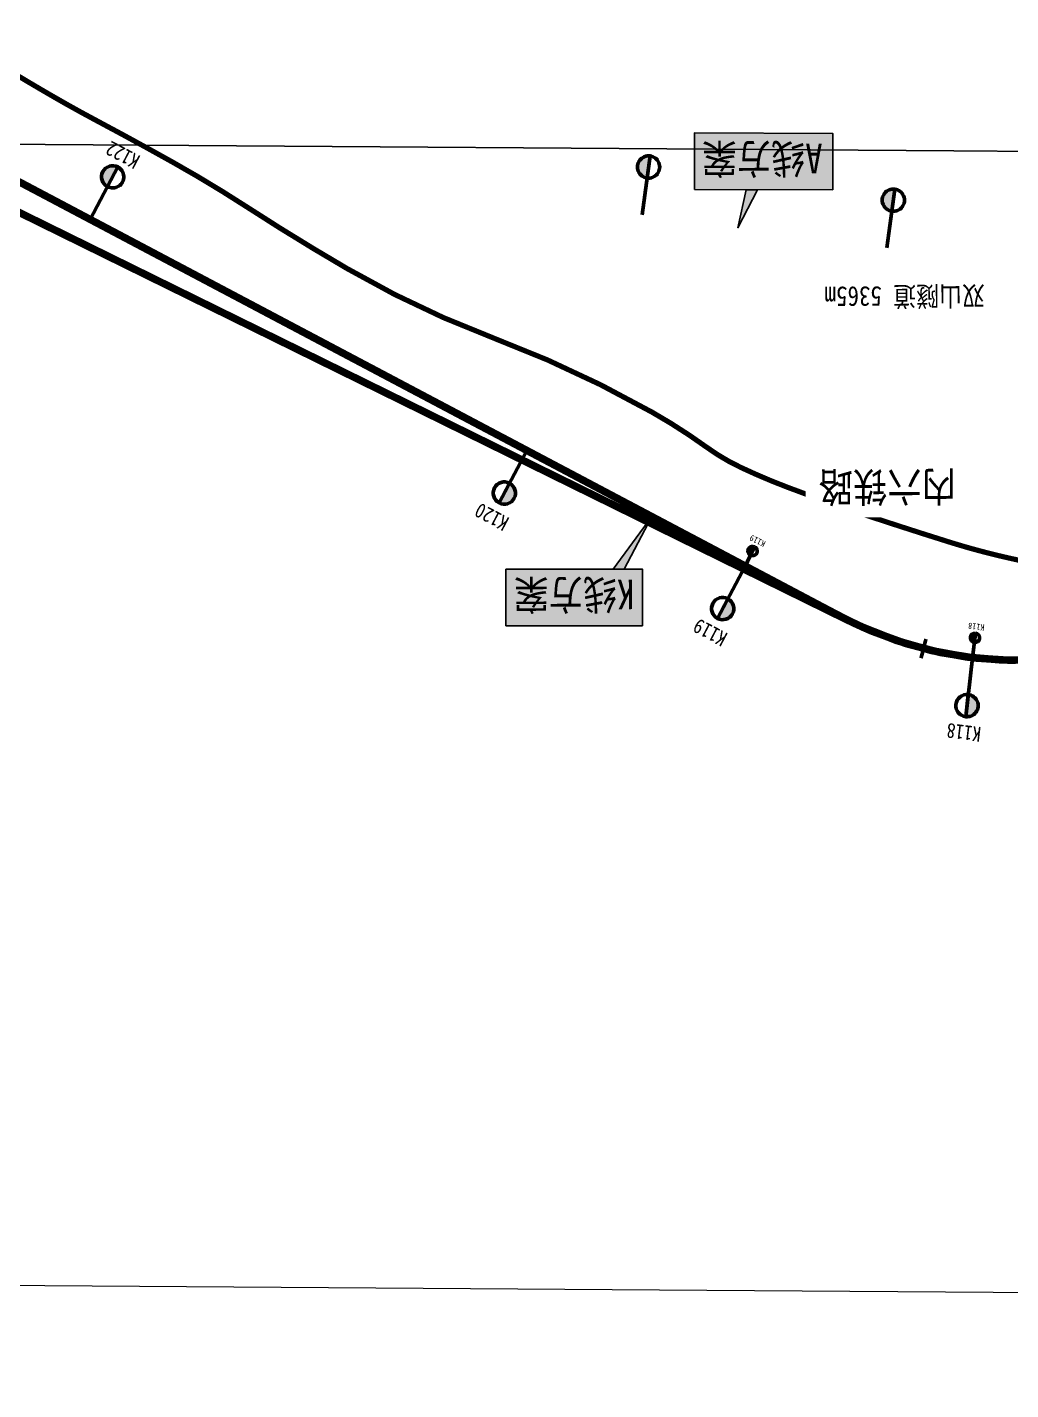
# Model space of a CAD drawing. Header units: millimetres. Extents: x 35376015 to 35425557, y 2978369 to 3016004.
# Drawn here: x 35407250 to 35411231, y 2978369 to 2983883 of the extents above; entities that cross this region are included whole.
import ezdxf
from ezdxf.enums import TextEntityAlignment as Align

# ---------------------------------------------------------------- set-up
doc = ezdxf.new("R2010")
doc.units = ezdxf.units.MM
doc.header["$XCLIPFRAME"] = 0
doc.linetypes.add('ACAD_ISO03W100', pattern=[30, 12, -18])
for name, color, linetype, lineweight in [('station', 1, 'Continuous', 60), ('zhix', 5, 'Continuous', 30), ('隧道', 40, 'Continuous', 60)]:
    doc.layers.add(name, color=color, linetype=linetype, lineweight=lineweight)
doc.styles.add('GTF_XW', font='SIMHEI.TTF', dxfattribs={"width": 0.85})
doc.styles.add('ST', font='SIMHEI.TTF')
picture_1 = doc.add_image_def('image16.tif', size_in_pixel=(23918, 18812))
picture_2 = doc.add_image_def('image20.tif', size_in_pixel=(23972, 19046))

# ---------------------------------------------------------------- blocks, each defined once
blk = doc.blocks.new('公里标')
at = {"layer": 'station'}
h = blk.add_hatch(color=256, dxfattribs=at)
edge = h.paths.add_edge_path()
edge.add_arc((0, 13), 3, 90, 270)
edge.add_line((0, 10), (0, 16))
blk.add_line((0, 16), (0, 0), dxfattribs=at)
blk.add_lwpolyline([(0, 16, 1), (0, 10)], format="xyb", close=True, dxfattribs=at)
blk.add_lwpolyline([(0, 16, -1), (0, 10, -15.340907)], format="xyb", dxfattribs=at)

msp = doc.modelspace()

# ---------------------------------------------------------------- hatches: boundary and pattern name
msp.add_hatch(color=3).paths.add_polyline_path([(35410510.3, 2983225), (35409951.1, 2983227.1), (35409951.1, 2983455.9), (35410510.3, 2983453.8)])
h = msp.add_hatch(color=3)
h.paths.add_polyline_path([(35409740.7, 2981460.7), (35409187.2, 2981460.7), (35409187.2, 2981689.5), (35409740.7, 2981689.5)])
h.paths.add_polyline_path([(35409778.5, 2981902.5), (35409665.6, 2981689.5), (35409620.9, 2981689.5)])
h.paths.add_polyline_path([(35410205.5, 2983225.1), (35410126.6, 2983071.8), (35410160.1, 2983225.1)])
at = {"layer": 'station'}
h = msp.add_hatch(color=5, dxfattribs=at)
edge = h.paths.add_edge_path()
edge.add_ellipse((35409764.7, 2983317.6), major_axis=(-44.2, 8.4), ratio=1, start_angle=-86.9183, end_angle=93.0817)
edge.add_line((35409758.6, 2983273), (35409770.7, 2983362.2))
h = msp.add_hatch(color=5, dxfattribs=at)
edge = h.paths.add_edge_path()
edge.add_ellipse((35410755.6, 2983183.4), major_axis=(-44.2, 8.4), ratio=1, start_angle=-86.9183, end_angle=93.0817)
edge.add_line((35410749.6, 2983138.8), (35410761.7, 2983228))

# ---------------------------------------------------------------- linework, layer by layer
at = {"color": 7, "linetype": 'ACAD_ISO03W100', "lineweight": 30, "ltscale": 2, "const_width": 20, "flags": 128}
msp.add_lwpolyline([(35418866.2, 2978379, 0.00408), (35418596.8, 2978693.1, 0.004791), (35418362.6, 2978956.6, 0.000354), (35418239.2, 2979092.6, 0.003996), (35418228.1, 2979104.6, 0.067922), (35418130.9, 2979183.4, 0.051225), (35417981.4, 2979254.5, 0.009162), (35417860.1, 2979295.1, 0.017071), (35417793.9, 2979313.4, 0.003191), (35417664.5, 2979343.7, -0.002779), (35417515.8, 2979378.4, -0.00539), (35417279.6, 2979437.5, 0.004922), (35417021.1, 2979502.5, 0.037663), (35416897.7, 2979522.6, -0.03128), (35416749, 2979544.8, -0.053256), (35416561.7, 2979606.3, -0.060444), (35416413, 2979696.4, -0.007588), (35416234.3, 2979841, 0.006847), (35416036.6, 2980001.5, 0.000269), (35415709.9, 2980259.1, -0.000284), (35415399.9, 2980503.6, -0.004911), (35414938.6, 2980875.2, 0.012423), (35414754, 2981019.3, 0.022839), (35414740, 2981028.8, 0.001543), (35414525.8, 2981158.3, 0.010641), (35414147.8, 2981374.4, 0.041104), (35414044.6, 2981420.1, 0.069015), (35413989.5, 2981431, 0.030578), (35413863.2, 2981430.6, 0.031152), (35413746.1, 2981415.8, 0.023526), (35413594.1, 2981379.3, 0.09893), (35413417.6, 2981287.4, -0.098334), (35413240.1, 2981194.7, -0.040735), (35413083.5, 2981162.4, -0.057251), (35412969.5, 2981161.5, -0.032707), (35412844.6, 2981183.2, -0.068284), (35412787.9, 2981205.4, -0.006478), (35412708.2, 2981251.4, -0.00631), (35412627.7, 2981300.6, -0.00711), (35412453, 2981413.9, 0.016112), (35412375, 2981462.5, 0.006031), (35412355.7, 2981473.4, -0.001887), (35412293.4, 2981507.8, -0.031059), (35412115.8, 2981621.9, 0.058562), (35412018.1, 2981677.2, 0.074558), (35411972.8, 2981688.8, 0.023372), (35411824.6, 2981696.9, 0.031359), (35411658.6, 2981687.7, -0.046373), (35411546.1, 2981684.9, -0.013686), (35411441.8, 2981694.8, -0.015348), (35411349.5, 2981709.1, -0.009765), (35411222.9, 2981735.2, -0.009876), (35411098.7, 2981765.9, -0.010304), (35410982.9, 2981799.6, -0.003732), (35410665.7, 2981901.5, -0.011102), (35410325.7, 2982022, -0.019593), (35410137.6, 2982102.1, -0.046253), (35410000.5, 2982183.1, 0.027806), (35409777.8, 2982325.9, 0.038888), (35409137, 2982625.4, -0.041892), (35408543.6, 2982907.1, -0.012072), (35408137.3, 2983156.8, 0.016325), (35407835.3, 2983338.9, 0.005319), (35407527.4, 2983506.8, -0.009278), (35407351.6, 2983604.5, -0.002427), (35407251.1, 2983663.4, -0.001072), (35407024.6, 2983798.5, -0.005689), (35406755.9, 2983963.7, -0.023674), (35406693.7, 2984007.1, -0.028773), (35406654.5, 2984041.2, 0.013707), (35406574.3, 2984115.1, 0.00911), (35406364.5, 2984291.5, 0.004021), (35405878.9, 2984678.5, 0.011893), (35405195.9, 2985188.2, 0.018313), (35404733, 2985492, 0.007204), (35404263.5, 2985766.8, 0.008684), (35403867, 2985982.4, 0.000159), (35403714.4, 2986061.8, 0.000046), (35403186.2, 2986336.7, 0.00152), (35402876.1, 2986496.8, -0.002619), (35402696.3, 2986590.2, -0.160091), (35402640.3, 2986648, -0.04925), (35402551.8, 2986887.9, -0.091163), (35402531.9, 2987160, 0.101587), (35402509, 2987404.2, 0.031939), (35402455.4, 2987546.6, 0.061238), (35402414, 2987614.6, 0.066056), (35402315.7, 2987710, 0.060611), (35402186.1, 2987783.8, 0.013787), (35402000.7, 2987855.4, 0.005566), (35401535.2, 2988014.8, 0.005933), (35401024.9, 2988176.6, 0.060875), (35400973.3, 2988185.6, 0.033224), (35400911.1, 2988184.7, 0.007665), (35400643, 2988158.9, 0.016593), (35400459.3, 2988132.1, -0.061093), (35400408.8, 2988129.3, -0.014976), (35400290.7, 2988140.6, 0.003437), (35399777.5, 2988202.1, 0.001665), (35399411.5, 2988242.1, -0.004914), (35399287.6, 2988256.5, -0.047131), (35399187.2, 2988278.8, -0.017709), (35398930.6, 2988372.2, -0.000111), (35398779.7, 2988433.3, -0.000064), (35398519.9, 2988538.6, -0.000203), (35398073.5, 2988719.8, -0.000406), (35397849.8, 2988811, -0.034138), (35397734.3, 2988867.6, -0.048797), (35397661.1, 2988920, -0.026938), (35397646.4, 2988934.4, -0.001673), (35397423.8, 2989177.9, -0.010211), (35396545.8, 2990185.3, -0.111617), (35396489.3, 2990295.5, -0.00203), (35396470.1, 2990371.7, -0.000724), (35396417.2, 2990585.7, -0.000368), (35396317.1, 2990994.7, -0.001366), (35396290.5, 2991105, -0.050222), (35396256.9, 2991355.6, 0.034229), (35396219.3, 2991724.2, 0.006561), (35396183.3, 2991919, 0.00586), (35396137.5, 2992136.1, 0.016024), (35396087.8, 2992329.3, 0.014863), (35396021.5, 2992533.9, 0.042162), (35395954.4, 2992681.1, 0.029286), (35395828.8, 2992876.9, 0.036503), (35395689.3, 2993042, 0.052275), (35395572.8, 2993138.4, 0.024574), (35395433.6, 2993221.5, 0.019092), (35395245.9, 2993312.3, 0.024727), (35395060.7, 2993382.7, -0.028974), (35394903.1, 2993444.1, -0.030124), (35394739.9, 2993531.1, -0.059007), (35394665.5, 2993589.7, -0.019376), (35394594.5, 2993666.5, -0.00622), (35394386, 2993916.4, -0.009421), (35394243.9, 2994098.1, 0.015545), (35394156.4, 2994207.2, 0.089106), (35394087.4, 2994263.6, -0.100465), (35394027.2, 2994315.2, -0.041655), (35394007, 2994346.1, -0.006432), (35393896.2, 2994557.5, -0.054681), (35393773.9, 2994881.5, 0.109516), (35393695, 2995037.1, 0.074144), (35393642, 2995085, 0.038132), (35393521.4, 2995152.6, 0.066069), (35393359.2, 2995203.2, -0.108378), (35393262.5, 2995242.6, -0.00503), (35393059.4, 2995385.3, 0.003045), (35392724.9, 2995622.4, 0.000083), (35392471.9, 2995799.2, 0.000059), (35392115.6, 2996048.2, 0.004384), (35391640.4, 2996374.1, 0.078102), (35391610.9, 2996387.8, 0.037746), (35391594.4, 2996391.3, 0.002429), (35391334.8, 2996423.8, 0.010506), (35390977.1, 2996459.3, -0.036858), (35390875.7, 2996474.8, -0.036605), (35390856.6, 2996480.7, -0.001586), (35390427.7, 2996649.4, -0.004242), (35389970.5, 2996835.4, -0.026615), (35389899.5, 2996869.6, -0.128736), (35389844.8, 2996921.2, -0.014134), (35389504.6, 2997503.2, -0.01943), (35389279, 2997956.3, 0.038686), (35389156.9, 2998179.6, 0.040491), (35389062.6, 2998301.5, 0.036033), (35388937.1, 2998420.6, 0.040561), (35388843, 2998485.8, 0.049283), (35388757.2, 2998524.7, 0.11391), (35388618.7, 2998538.8, -0.068335), (35388388.5, 2998541.3, -0.035603), (35388043.8, 2998617.8, -0.141206), (35387967.5, 2998666.7, -0.001923), (35387871.2, 2998777.3, -0.000521), (35387518, 2999187, -0.000038), (35386834.3, 2999982.1, -0.000524), (35386784.5, 3000040.2, -0.010134), (35386729.9, 3000106.6, 0.008509), (35386665.1, 3000186, 0.047512), (35386585.5, 3000263.8, -0.02445), (35386424.4, 3000407.4, -0.019729), (35386303.5, 3000536.1, -0.053437), (35386266.2, 3000589.8, -0.06379), (35386232.7, 3000675.2, -0.023074), (35386182.4, 3000922.8, -0.000356), (35386171.5, 3000993.1, -0.000949), (35386167.5, 3001019.5, -0.008757), (35386151, 3001144.1, 0.006075), (35386128.2, 3001323.9, 0.038373), (35386094.2, 3001479.6, 0.046036), (35386044.5, 3001602.9, 0.055767), (35385965.9, 3001721, 0.027631), (35385770.6, 3001929.1, 0.00608), (35385451.2, 3002226.5, 0.010585), (35385262.1, 3002391.1, 0.005944), (35385135.2, 3002494.4, -0.00606), (35385010.7, 3002595.7, -0.016777), (35384908.4, 3002687.2, -0.01359), (35384789.1, 3002807.5, -0.066178), (35384707.4, 3002921.6, -0.040011), (35384615.3, 3003133.8, -0.040444), (35384572.4, 3003302.9, -0.040658), (35384557.4, 3003475.8, -0.080631), (35384601.1, 3003753.8, 0.06217), (35384670.7, 3004111.2, 0.020666), (35384677.8, 3004374.9, 0.053226), (35384665.4, 3004476.8, 0.111514), (35384601.5, 3004609.5, -0.078745), (35384499.6, 3004789.9, -0.027664), (35384444, 3004968.6, -0.040755), (35384423.1, 3005093.9, -0.151895), (35384467.7, 3005295.3, 0.164071), (35384504.7, 3005483.3, 0.000046), (35384471.7, 3005734, 0.000043), (35384436.2, 3006002.5, 0.000006), (35384400, 3006276.9, -0.000003), (35384344.1, 3006700.5, -0.004654), (35384329, 3006823.7, -0.001802), (35384294, 3007142.5)], format="xyb", dxfattribs=at)
at = {"color": 7, "lineweight": 30, "const_width": 1}
for points in [[(35411347.7, 2981699.2, -0.009765), (35411220.7, 2981725.4, -0.009876), (35411096.1, 2981756.2, -0.010304), (35410979.9, 2981790, -0.003732), (35410662.6, 2981892, -0.011102), (35410322.2, 2982012.7, -0.019593), (35410133.3, 2982093, -0.046253), (35409994.6, 2982175, 0.027806), (35409772.9, 2982317.2, 0.038888), (35409133.5, 2982616.1, -0.041892), (35408538.6, 2982898.4, -0.012072), (35408131.9, 2983148.4, 0.016325), (35407830.4, 2983330.2, 0.005319), (35407522.7, 2983498, -0.009278), (35407346.6, 2983595.9, -0.002427), (35407246, 2983654.8, -0.001072), (35407019.5, 2983789.9, -0.005689)], [(35411351.4, 2981718.9, -0.009765), (35411225.1, 2981744.9, -0.009876), (35411101.3, 2981775.6, -0.010304), (35410985.9, 2981809.1, -0.003732), (35410668.9, 2981911, -0.011102), (35410329.3, 2982031.4, -0.019593), (35410141.9, 2982111.1, -0.046253), (35410006.3, 2982191.2, 0.027806), (35409782.8, 2982334.6, 0.038888), (35409140.5, 2982634.8, -0.041892), (35408548.7, 2982915.7, -0.012072), (35408142.8, 2983165.2, 0.016325), (35407840.1, 2983347.6, 0.005319), (35407532.1, 2983515.7, -0.009278), (35407356.6, 2983613.2, -0.002427), (35407256.2, 2983672, -0.001072), (35407029.7, 2983807.1, -0.005689)]]:
    msp.add_lwpolyline(points, format="xyb", dxfattribs=at)
at = {"color": 5, "lineweight": 30}
for points in [[(35410510.3, 2983225), (35409951.1, 2983227.1), (35409951.1, 2983455.9), (35410510.3, 2983453.8)], [(35410205.5, 2983225.1), (35410126.6, 2983071.8), (35410160.1, 2983225.1)]]:
    msp.add_lwpolyline(points, close=True, dxfattribs=at)
at = {"color": 1, "lineweight": 30}
for points in [[(35409778.5, 2981902.5), (35409665.6, 2981689.5), (35409620.9, 2981689.5)], [(35409740.7, 2981460.7), (35409187.2, 2981460.7), (35409187.2, 2981689.5), (35409740.7, 2981689.5)]]:
    msp.add_lwpolyline(points, close=True, dxfattribs=at)
at = {"layer": 'station', "color": 5}
for p, q in [((35409770.7, 2983362.2), (35409738.5, 2983124.3)), ((35409758.6, 2983273), (35409770.7, 2983362.2)), ((35410761.7, 2983228), (35410729.5, 2982990.2)), ((35410749.6, 2983138.8), (35410761.7, 2983228))]:
    msp.add_line(p, q, dxfattribs=at)
for centre, start_param, end_param in [((35409764.7, 2983317.6), -1.517011, 1.624582), ((35409764.7, 2983317.6), 1.624582, 4.766175), ((35410755.6, 2983183.4), -1.517011, 1.624582), ((35410755.6, 2983183.4), 1.624582, 4.766175)]:
    msp.add_ellipse(centre, major_axis=(-44.2, 8.4), ratio=1, start_param=start_param, end_param=end_param, dxfattribs=at)
at = {"layer": '隧道', "color": 68, "linetype": 'Continuous', "const_width": 10, "flags": 128}
for points in [[(35410880.2, 2981367.8), (35410888.8, 2981401.7), (35410884, 2981403), (35410875.3, 2981369.1)], [(35410880.2, 2981367.8), (35410871.5, 2981333.9), (35410866.6, 2981335.2), (35410875.3, 2981369.1)]]:
    msp.add_lwpolyline(points, dxfattribs=at)

# ---------------------------------------------------------------- block references
at = {"layer": 'station', "color": 1, "yscale": 15, "zscale": 15}
for p, xscale, rotation in [((35407504.2, 2983105.5), 15.0000000020894, 332.1232825872332), ((35409272.1, 2982170.4), 15.0000000020894, 152.1232825872331), ((35410156, 2981702.8), 15.0000000020894, 152.1232825872331), ((35411076.6, 2981331.3), 15.00000000210336, 173.2826154086567)]:
    msp.add_blockref('公里标', p, dxfattribs=dict(at, xscale=xscale, rotation=rotation))
at = {"layer": 'station', "color": 5, "yscale": 6.25, "zscale": 6.25}
for p, xscale, rotation in [((35410149.8, 2981690.6), 6.249999998242606, 333.8011153346148), ((35411076.6, 2981331.3), 6.250000003333799, 353.2826154120264)]:
    msp.add_blockref('公里标', p, dxfattribs=dict(at, xscale=xscale, rotation=rotation))

# ---------------------------------------------------------------- texts
at = {"layer": 'station', "color": 1, "style": 'GTF_XW', "width": 0.85}
for s, rotation, p in [('K122', 152.1233, (35407650.1, 2983392.8)), ('K120', 152.1233, (35409143.8, 2981927.9)), ('K119', 152.1233, (35410027.8, 2981460.4)), ('K118', 173.2826, (35411044.6, 2981058.9))]:
    msp.add_text(s, height=60, rotation=rotation, dxfattribs=at).set_placement(p, align=Align.CENTER)
at = {"layer": 'station', "color": 5, "style": 'GTF_XW', "width": 0.85}
for s, rotation, p in [('K119', 153.8011, (35410200.3, 2981793.1)), ('K118', 173.2826, (35411090, 2981444.8))]:
    msp.add_text(s, height=25, rotation=rotation, dxfattribs=at).set_placement(p, align=Align.TOP_CENTER)
at = {"layer": 'zhix', "color": 5, "style": 'ST', "width": 0.85}
msp.add_text('A线方案', height=120, rotation=180.228, dxfattribs=at).set_placement((35410225.9, 2983291.6), align=Align.TOP_CENTER)
at = {"layer": 'zhix', "color": 1, "style": 'ST', "width": 0.85}
msp.add_text('K线方案', height=120, rotation=180.228, dxfattribs=at).set_placement((35409464.4, 2981527.2), align=Align.TOP_CENTER)

# ---------------------------------------------------------------- pictures from other files: only their frames are drawn
at = {"color": 251}
image = msp.add_image(picture_1, insert=(35406556.8, 2982626.5), size_in_units=(7569.1, 5953.2), rotation=0.00504, dxfattribs=at)
image.set_boundary_path([(1222.4, 1737.4), (1175.15, 8151.56), (1115.2, 16331.9), (14041.34, 16423.5), (20733.3, 16472.6), (20786.94, 8150.7), (20832, 1878.5), (14040.9, 1829.8), (1222.5, 1737.2), (1222.4, 1737.4)])
image = msp.add_image(picture_2, insert=(35406590.3, 2978129.8), size_in_units=(7569.9, 6014.3), rotation=0.00266, dxfattribs=at)
image.set_boundary_path([(1011.7, 2319.03), (954.26, 9957.1), (904.37, 16940.1), (10797.2, 17013.3), (20569.95, 17084.1), (20637.45, 6788.1), (20668.5, 2457.14), (13965.54, 2409.97), (1011.3, 2318.75), (1011.7, 2319.03)])

# ---------------------------------------------------------------- next in the draw order: wipeouts: each hides what was drawn before it
for points in [[(35411168.9, 2982874.2), (35410431.3, 2982871.2), (35410432, 2982710.8), (35411169.5, 2982713.7)], [(35411047.1, 2982143.4), (35410399.5, 2982140.8), (35410400.5, 2981898.9), (35411048.1, 2981901.4)]]:
    msp.add_wipeout(points).dxf.layer = 'zhix'

# ---------------------------------------------------------------- next in the draw order: linework, layer by layer
at = {"layer": 'zhix', "color": 1, "const_width": 30, "flags": 128}
msp.add_lwpolyline([(35412272.3, 2981721.3, -0.302444), (35410631.1, 2981455.6), (35410630.6, 2981455.8), (35410629.7, 2981456.2), (35410628.8, 2981456.6), (35410627.9, 2981457.1), (35410627, 2981457.5), (35410626.1, 2981457.9), (35410625.1, 2981458.3), (35410624.2, 2981458.7), (35410623.3, 2981459.1), (35410622.4, 2981459.6), (35410621.5, 2981460), (35410620.6, 2981460.4), (35410619.7, 2981460.8), (35410618.8, 2981461.2), (35410617.9, 2981461.7), (35410617, 2981462.1), (35410616.1, 2981462.5), (35410615.2, 2981462.9), (35410614.3, 2981463.4), (35410613.4, 2981463.8), (35410612.5, 2981464.2), (35410611.5, 2981464.6), (35410610.6, 2981465.1), (35410609.7, 2981465.5), (35410608.8, 2981465.9), (35410607.9, 2981466.3), (35410607, 2981466.8), (35410606.1, 2981467.2), (35410605.2, 2981467.6), (35410604.3, 2981468.1), (35410603.4, 2981468.5), (35410602.5, 2981468.9), (35410601.6, 2981469.4), (35410600.7, 2981469.8), (35410599.8, 2981470.2), (35410598.9, 2981470.7), (35410598, 2981471.1), (35410597.1, 2981471.5), (35410596.2, 2981472), (35410595.3, 2981472.4), (35410594.4, 2981472.8), (35410593.5, 2981473.3), (35410592.6, 2981473.7), (35410591.7, 2981474.1), (35410590.8, 2981474.6), (35410589.9, 2981475), (35410589, 2981475.4), (35410588.1, 2981475.9), (35410587.2, 2981476.3), (35410586.3, 2981476.8), (35410585.4, 2981477.2), (35410584.5, 2981477.6), (35410583.6, 2981478.1), (35410582.7, 2981478.5), (35410581.8, 2981479), (35410580.9, 2981479.4), (35410580, 2981479.9), (35410579.1, 2981480.3), (35410578.2, 2981480.7), (35410577.3, 2981481.2), (35410576.4, 2981481.6), (35410575.5, 2981482.1), (35410574.7, 2981482.5), (35410573.8, 2981483), (35410572.9, 2981483.4), (35410572, 2981483.9), (35410571.1, 2981484.3), (35410570.2, 2981484.7), (35410569.3, 2981485.2), (35410568.4, 2981485.6), (35410567.5, 2981486.1), (35410566.6, 2981486.5), (35410565.7, 2981487), (35410564.8, 2981487.4), (35410563.9, 2981487.9), (35410563, 2981488.3), (35410562.1, 2981488.8), (35410561.2, 2981489.2), (35410560.3, 2981489.7), (35410559.5, 2981490.1), (35410558.6, 2981490.6), (35410557.7, 2981491), (35410556.8, 2981491.5), (35410555.9, 2981491.9), (35410555, 2981492.4), (35410554.1, 2981492.8), (35410553.2, 2981493.3), (35410552.3, 2981493.8), (35410551.4, 2981494.2), (35410550.5, 2981494.7), (35410549.6, 2981495.1), (35410548.8, 2981495.6), (35410547.9, 2981496), (35410547, 2981496.5), (35410546.1, 2981496.9), (35410545.2, 2981497.4), (35410544.3, 2981497.8), (35410543.4, 2981498.3), (35410542.5, 2981498.8), (35410541.6, 2981499.2), (35410540.7, 2981499.7), (35410539.9, 2981500.1), (35410539, 2981500.6), (35410538.1, 2981501), (35410537.2, 2981501.5), (35410536.3, 2981502), (35410535.4, 2981502.4), (35410534.5, 2981502.9), (35410533.6, 2981503.3), (35410532.7, 2981503.8), (35410531.9, 2981504.3), (35410531, 2981504.7), (35410530.1, 2981505.2), (35410529.2, 2981505.6), (35410528.3, 2981506.1), (35410527.4, 2981506.6), (35410526.5, 2981507), (35410525.6, 2981507.5), (35410524.8, 2981507.9), (35410523.9, 2981508.4), (35410523, 2981508.9), (35410522.1, 2981509.3), (35410521.2, 2981509.8), (35410520.3, 2981510.3), (35410519.4, 2981510.7), (35410518.6, 2981511.2), (35410517.7, 2981511.6), (35410516.8, 2981512.1), (35410515.9, 2981512.6), (35410515, 2981513), (35410514.1, 2981513.5), (35410513.2, 2981514), (35410512.3, 2981514.4), (35410511.5, 2981514.9), (35410510.6, 2981515.4), (35410509.7, 2981515.8), (35410508.8, 2981516.3), (35410507.9, 2981516.7), (35410507, 2981517.2), (35410506.1, 2981517.7), (35410505.3, 2981518.1), (35410504.4, 2981518.6), (35410503.5, 2981519.1), (35410502.6, 2981519.5), (35410501.7, 2981520), (35410500.8, 2981520.5), (35410500, 2981520.9), (35410499.1, 2981521.4), (35410498.2, 2981521.9), (35410497.3, 2981522.3), (35410496.4, 2981522.8), (35410495.5, 2981523.3), (35410494.6, 2981523.7), (35410493.8, 2981524.2), (35410492.9, 2981524.7), (35410492, 2981525.1), (35410491.1, 2981525.6), (35410490.2, 2981526.1), (35410489.3, 2981526.5), (35410488.5, 2981527), (35410487.6, 2981527.5), (35410486.7, 2981527.9), (35410485.8, 2981528.4), (35410484.9, 2981528.9), (35410484, 2981529.3), (35410483.1, 2981529.8), (35410482.3, 2981530.3), (35410481.4, 2981530.7), (35410480.5, 2981531.2), (35410479.6, 2981531.7), (35410478.7, 2981532.1), (35410477.8, 2981532.6), (35410477, 2981533.1), (35410476.1, 2981533.5), (35410475.2, 2981534), (35410474.3, 2981534.5), (35410473.4, 2981534.9), (35410472.5, 2981535.4), (35410471.7, 2981535.9), (35410470.8, 2981536.3), (35407082.4, 2983328.7, 0.199342)], format="xyb", dxfattribs=at)
at = {"layer": 'zhix', "color": 5, "const_width": 30, "flags": 128}
msp.add_lwpolyline([(35412272.3, 2981721.3, -0.294471), (35410671.3, 2981438), (35410670.8, 2981438.2), (35410669.9, 2981438.6), (35410669, 2981439), (35410668.1, 2981439.4), (35410667.2, 2981439.8), (35410666.2, 2981440.1), (35410665.3, 2981440.5), (35410664.4, 2981440.9), (35410663.5, 2981441.3), (35410662.6, 2981441.7), (35410661.6, 2981442.1), (35410660.7, 2981442.5), (35410659.8, 2981442.9), (35410658.9, 2981443.3), (35410658, 2981443.7), (35410657, 2981444.1), (35410656.1, 2981444.5), (35410655.2, 2981444.9), (35410654.3, 2981445.3), (35410653.4, 2981445.7), (35410652.5, 2981446.1), (35410651.5, 2981446.5), (35410650.6, 2981446.9), (35410649.7, 2981447.3), (35410648.8, 2981447.7), (35410647.9, 2981448.1), (35410647, 2981448.5), (35410646, 2981448.9), (35410645.1, 2981449.3), (35410644.2, 2981449.7), (35410643.3, 2981450.1), (35410642.4, 2981450.5), (35410641.5, 2981450.9), (35410640.5, 2981451.3), (35410639.6, 2981451.7), (35410638.7, 2981452.1), (35410637.8, 2981452.5), (35410636.9, 2981452.9), (35410636, 2981453.3), (35410635.1, 2981453.7), (35410634.2, 2981454.1), (35410633.2, 2981454.6), (35410632.3, 2981455), (35410631.4, 2981455.4), (35410630.5, 2981455.8), (35410629.6, 2981456.2), (35410628.7, 2981456.6), (35410627.8, 2981457), (35410626.9, 2981457.4), (35410626, 2981457.8), (35410625, 2981458.3), (35410624.1, 2981458.7), (35410623.2, 2981459.1), (35410622.3, 2981459.5), (35410621.4, 2981459.9), (35410620.5, 2981460.3), (35410619.6, 2981460.8), (35410618.7, 2981461.2), (35410617.8, 2981461.6), (35410616.9, 2981462), (35410615.9, 2981462.4), (35410615, 2981462.8), (35410614.1, 2981463.3), (35410613.2, 2981463.7), (35410612.3, 2981464.1), (35410611.4, 2981464.5), (35410610.5, 2981464.9), (35410609.6, 2981465.4), (35410608.7, 2981465.8), (35410607.8, 2981466.2), (35410606.9, 2981466.6), (35410606, 2981467), (35410605.1, 2981467.5), (35410604.2, 2981467.9), (35410603.2, 2981468.3), (35410602.3, 2981468.7), (35410601.4, 2981469.2), (35410600.5, 2981469.6), (35410599.6, 2981470), (35410598.7, 2981470.4), (35410597.8, 2981470.9), (35410596.9, 2981471.3), (35410596, 2981471.7), (35410595.1, 2981472.1), (35410594.2, 2981472.6), (35410593.3, 2981473), (35410592.4, 2981473.4), (35410591.5, 2981473.8), (35410590.6, 2981474.3), (35410589.7, 2981474.7), (35410588.8, 2981475.1), (35410587.9, 2981475.5), (35410587, 2981476), (35410586.1, 2981476.4), (35410585.2, 2981476.8), (35410584.3, 2981477.3), (35410583.3, 2981477.7), (35410582.4, 2981478.1), (35410581.5, 2981478.6), (35410580.6, 2981479), (35410579.7, 2981479.4), (35410578.8, 2981479.8), (35410577.9, 2981480.3), (35410577, 2981480.7), (35410576.1, 2981481.1), (35410575.2, 2981481.6), (35410574.3, 2981482), (35410573.4, 2981482.4), (35410572.5, 2981482.9), (35410571.6, 2981483.3), (35410570.7, 2981483.7), (35410569.8, 2981484.2), (35410568.9, 2981484.6), (35410568, 2981485), (35410567.1, 2981485.5), (35410566.2, 2981485.9), (35410565.3, 2981486.3), (35410564.4, 2981486.8), (35410563.5, 2981487.2), (35410562.6, 2981487.6), (35410561.7, 2981488.1), (35410560.8, 2981488.5), (35410559.9, 2981489), (35410559, 2981489.4), (35410558.1, 2981489.8), (35410557.2, 2981490.3), (35410556.3, 2981490.7), (35410555.4, 2981491.1), (35410554.5, 2981491.6), (35410553.6, 2981492), (35410552.7, 2981492.5), (35410551.8, 2981492.9), (35410550.9, 2981493.3), (35410550, 2981493.8), (35410549.1, 2981494.2), (35410548.2, 2981494.6), (35410547.3, 2981495.1), (35410546.4, 2981495.5), (35410545.5, 2981496), (35410544.6, 2981496.4), (35410543.7, 2981496.8), (35410542.8, 2981497.3), (35410541.9, 2981497.7), (35410541, 2981498.2), (35410540.1, 2981498.6), (35410539.2, 2981499), (35410538.3, 2981499.5), (35410537.4, 2981499.9), (35410536.5, 2981500.3), (35410535.6, 2981500.8), (35410534.7, 2981501.2), (35410533.9, 2981501.7), (35410533, 2981502.1), (35410532.1, 2981502.6), (35410531.2, 2981503), (35410530.3, 2981503.4), (35410529.4, 2981503.9), (35410528.5, 2981504.3), (35410527.6, 2981504.8), (35410526.7, 2981505.2), (35410525.8, 2981505.6), (35410524.9, 2981506.1), (35410524, 2981506.5), (35410523.1, 2981507), (35410522.2, 2981507.4), (35410521.3, 2981507.8), (35410520.4, 2981508.3), (35410519.5, 2981508.7), (35410518.6, 2981509.2), (35410517.7, 2981509.6), (35410516.8, 2981510), (35410515.9, 2981510.5), (35410515, 2981510.9), (35410514.1, 2981511.4), (35410513.2, 2981511.8), (35410512.3, 2981512.3), (35410511.4, 2981512.7), (35410510.5, 2981513.1), (35410509.6, 2981513.6), (35410508.7, 2981514), (35407113.5, 2983184.6, 0.164062)], format="xyb", dxfattribs=at)

# ---------------------------------------------------------------- next in the draw order: texts
at = {"layer": 'zhix', "color": 3, "style": 'ST', "width": 0.85}
msp.add_text('双山隧道 5365m', height=80, rotation=180.228, dxfattribs=at).set_placement((35410802.1, 2982754.3), align=Align.TOP_CENTER)
at = {"layer": 'zhix', "color": 1, "style": 'ST', "width": 0.85}
msp.add_text('内六铁路', height=120, rotation=180.228, dxfattribs=at).set_placement((35410731.5, 2981963.2), align=Align.TOP_CENTER)

doc.saveas('drawing.dxf')
